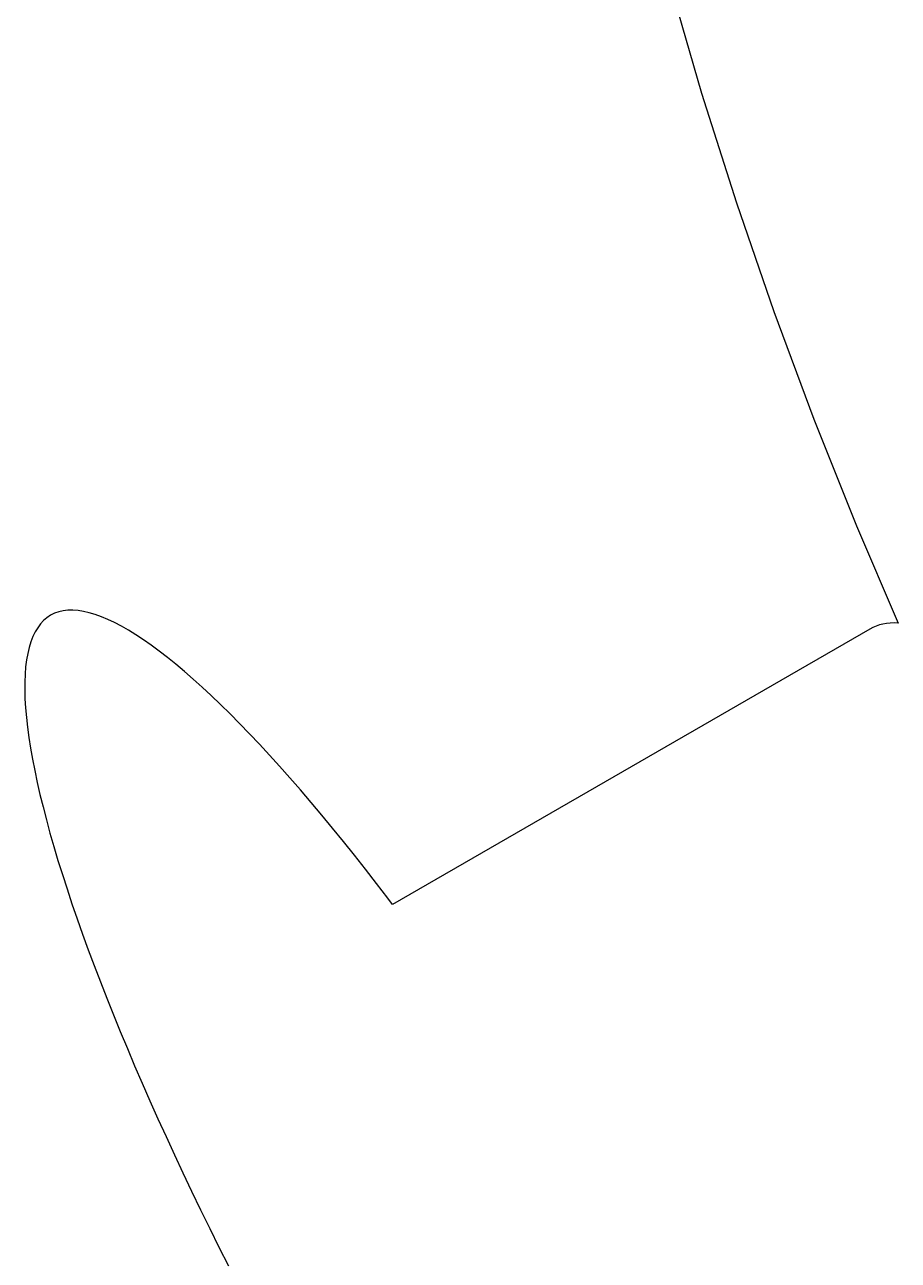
# Model space of a CAD drawing. Header units: metres. Extents: x -53 to 53, y -52 to 53.
# Drawn here: x -49.57 to -41.17, y -24.28 to -12.4 of the extents above; entities that cross this region are included whole.
import ezdxf

# ---------------------------------------------------------------- set-up
doc = ezdxf.new("R2010")
doc.units = ezdxf.units.M

msp = doc.modelspace()

# ---------------------------------------------------------------- linework, layer by layer
for p, q in [((-43.3699, -12.0021), (-43.0623, -13.0628)), ((-43.0623, -13.0628), (-42.7288, -14.1157)), ((-42.7288, -14.1157), (-42.3695, -15.16)), ((-42.3695, -15.16), (-41.9847, -16.1953)), ((-41.9847, -16.1953), (-41.5746, -17.2207)), ((-41.5746, -17.2207), (-41.1734, -18.1565)), ((-49.239, -18.0477), (-49.2792, -18.062)), ((-49.1963, -18.0379), (-49.239, -18.0477)), ((-49.151, -18.0326), (-49.1963, -18.0379)), ((-49.1034, -18.0318), (-49.151, -18.0326)), ((-49.0532, -18.0354), (-49.1034, -18.0318)), ((-49.0007, -18.0436), (-49.0532, -18.0354)), ((-48.9457, -18.0562), (-49.0007, -18.0436)), ((-49.4142, -18.1637), (-49.4414, -18.2002)), ((-49.3843, -18.1316), (-49.4142, -18.1637)), ((-49.3519, -18.104), (-49.3843, -18.1316)), ((-49.3168, -18.0808), (-49.3519, -18.104)), ((-49.2792, -18.062), (-49.3168, -18.0808)), ((-48.8885, -18.0733), (-48.9457, -18.0562)), ((-48.8289, -18.0949), (-48.8885, -18.0733)), ((-48.767, -18.121), (-48.8289, -18.0949)), ((-48.7028, -18.1514), (-48.767, -18.121)), ((-48.6365, -18.1863), (-48.7028, -18.1514)), ((-41.3207, -18.1658), (-41.354, -18.1741)), ((-41.2861, -18.1599), (-41.3207, -18.1658)), ((-41.2502, -18.1563), (-41.2861, -18.1599)), ((-41.2131, -18.1552), (-41.2502, -18.1563)), ((-41.1748, -18.1564), (-41.2131, -18.1552)), ((-41.1734, -18.1565), (-41.1748, -18.1564)), ((-49.4878, -18.2864), (-49.507, -18.336)), ((-49.4659, -18.2411), (-49.4878, -18.2864)), ((-49.4414, -18.2002), (-49.4659, -18.2411)), ((-48.568, -18.2256), (-48.6365, -18.1863)), ((-48.4974, -18.2692), (-48.568, -18.2256)), ((-48.4247, -18.3172), (-48.4974, -18.2692)), ((-41.4461, -18.2132), (-46.0327, -20.8613)), ((-41.4167, -18.1978), (-41.4461, -18.2132)), ((-41.386, -18.1848), (-41.4167, -18.1978)), ((-41.354, -18.1741), (-41.386, -18.1848)), ((-49.5236, -18.3898), (-49.5374, -18.448)), ((-49.507, -18.336), (-49.5236, -18.3898)), ((-48.3499, -18.3695), (-48.4247, -18.3172)), ((-48.2732, -18.4261), (-48.3499, -18.3695)), ((-49.5485, -18.5104), (-49.5569, -18.577)), ((-49.5374, -18.448), (-49.5485, -18.5104)), ((-48.1945, -18.487), (-48.2732, -18.4261)), ((-48.1139, -18.552), (-48.1945, -18.487)), ((-49.5569, -18.577), (-49.5626, -18.6478)), ((-48.0315, -18.6213), (-48.1139, -18.552)), ((-47.9473, -18.6947), (-48.0315, -18.6213)), ((-49.5656, -18.7227), (-49.5658, -18.8017)), ((-49.5626, -18.6478), (-49.5656, -18.7227)), ((-47.8613, -18.7721), (-47.9473, -18.6947)), ((-49.5658, -18.8017), (-49.5633, -18.8846)), ((-47.7736, -18.8537), (-47.8613, -18.7721)), ((-47.6843, -18.9391), (-47.7736, -18.8537)), ((-49.5633, -18.8846), (-49.5581, -18.9716)), ((-49.5581, -18.9716), (-49.5502, -19.0625)), ((-47.5933, -19.0286), (-47.6843, -18.9391)), ((-49.5502, -19.0625), (-49.5395, -19.1572)), ((-47.5009, -19.1219), (-47.5933, -19.0286)), ((-49.5395, -19.1572), (-49.5262, -19.2558)), ((-47.4069, -19.2191), (-47.5009, -19.1219)), ((-47.3116, -19.3201), (-47.4069, -19.2191)), ((-49.5262, -19.2558), (-49.5101, -19.3581)), ((-49.5101, -19.3581), (-49.4913, -19.4641)), ((-47.2148, -19.4247), (-47.3116, -19.3201)), ((-49.4913, -19.4641), (-49.4699, -19.5738)), ((-47.1168, -19.533), (-47.2148, -19.4247)), ((-49.4699, -19.5738), (-49.4458, -19.687)), ((-47.0175, -19.6449), (-47.1168, -19.533)), ((-49.4458, -19.687), (-49.4191, -19.8037)), ((-46.9171, -19.7603), (-47.0175, -19.6449)), ((-49.4191, -19.8037), (-49.3897, -19.9238)), ((-46.8154, -19.8792), (-46.9171, -19.7603)), ((-49.3897, -19.9238), (-49.3577, -20.0472)), ((-46.7128, -20.0014), (-46.8154, -19.8792)), ((-49.3577, -20.0472), (-49.3231, -20.174)), ((-46.6091, -20.127), (-46.7128, -20.0014)), ((-49.3231, -20.174), (-49.2859, -20.3039)), ((-46.5044, -20.2558), (-46.6091, -20.127)), ((-49.2859, -20.3039), (-49.2462, -20.437)), ((-46.3989, -20.3877), (-46.5044, -20.2558)), ((-46.2926, -20.5227), (-46.3989, -20.3877)), ((-49.2462, -20.437), (-49.2039, -20.5731)), ((-46.1855, -20.6606), (-46.2926, -20.5227)), ((-49.2039, -20.5731), (-49.1591, -20.7121)), ((-46.0778, -20.8015), (-46.1855, -20.6606)), ((-49.1591, -20.7121), (-49.1118, -20.8541)), ((-49.1118, -20.8541), (-49.0621, -20.9988)), ((-46.0327, -20.8613), (-46.0778, -20.8015)), ((-49.0621, -20.9988), (-49.01, -21.1462)), ((-49.01, -21.1462), (-48.9555, -21.2963)), ((-48.9555, -21.2963), (-48.8986, -21.4488)), ((-48.8986, -21.4488), (-48.8394, -21.6038)), ((-48.8394, -21.6038), (-48.7779, -21.7612)), ((-48.7779, -21.7612), (-48.7141, -21.9207)), ((-48.7141, -21.9207), (-48.6482, -22.0825)), ((-48.6482, -22.0825), (-48.58, -22.2462)), ((-48.58, -22.2462), (-48.5098, -22.412)), ((-48.5098, -22.412), (-48.4375, -22.5795)), ((-48.4375, -22.5795), (-48.3631, -22.7489)), ((-48.3631, -22.7489), (-48.2867, -22.9198)), ((-48.2867, -22.9198), (-48.2083, -23.0923)), ((-48.2083, -23.0923), (-48.1281, -23.2663)), ((-48.1281, -23.2663), (-48.046, -23.4416)), ((-48.046, -23.4416), (-47.962, -23.6181)), ((-47.962, -23.6181), (-47.8763, -23.7958)), ((-47.8763, -23.7958), (-47.789, -23.9745)), ((-47.789, -23.9745), (-47.6999, -24.1541)), ((-47.6999, -24.1541), (-47.6093, -24.3344))]:
    msp.add_line(p, q)

doc.saveas('drawing.dxf')
